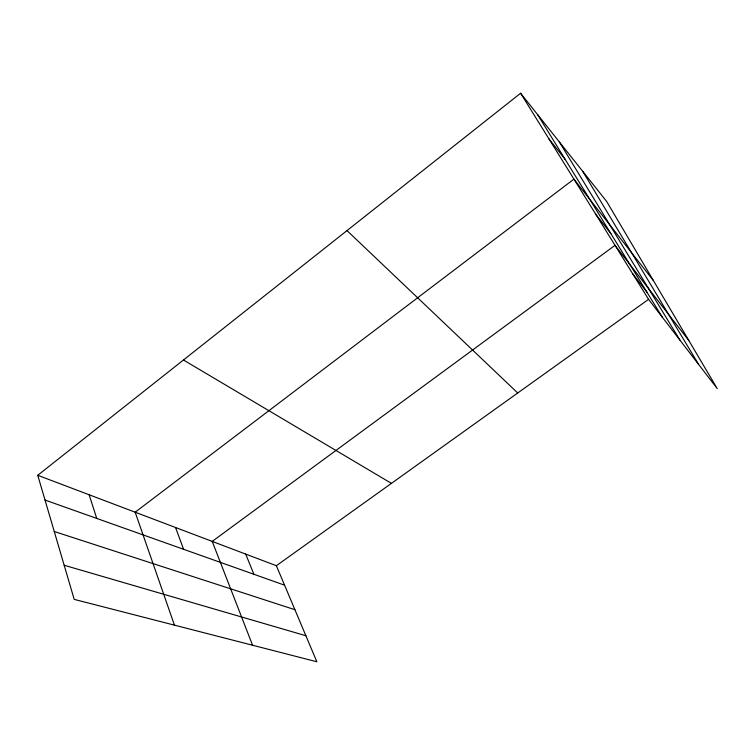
<?xml version="1.0" encoding="UTF-8"?>
<svg xmlns="http://www.w3.org/2000/svg" width="755" height="755" viewBox="0 0 755 755"><rect width="100%" height="100%" fill="white"/><g stroke="black" fill="none" stroke-linecap="round" stroke-linejoin="round"><path stroke-width="1.13" d="M37.75 475.291L276.368 565.712L316.855 661.767L74.198 599.376L37.75 475.291L520.61 93.233L606.633 201.415L717.25 388.627L648.564 299.348L520.61 93.233M276.368 565.712L648.564 299.348M64.175 565.259L305.888 635.729M54.266 531.511L294.912 609.7M45.017 500.046L284.578 585.182M183.456 360.003L391.43 483.37M347.007 230.596L517.722 392.987M548.923 138.835L565.344 159.654M653.405 280.577L573.932 179.124L135.173 512.211L174.443 625.149M595.582 213.995L610.899 233.654M688.796 340.467L615.032 245.328L212.221 541.401L252.557 645.232M632.615 273.64L646.931 292.185M537.626 114.628L662.428 317.364M559.351 141.949L679.925 340.109M582.784 171.432L698.554 364.325M245.696 554.085L253.888 574.272M175.537 527.5L183.588 549.291M89.118 494.761L96.753 518.43"/></g></svg>
